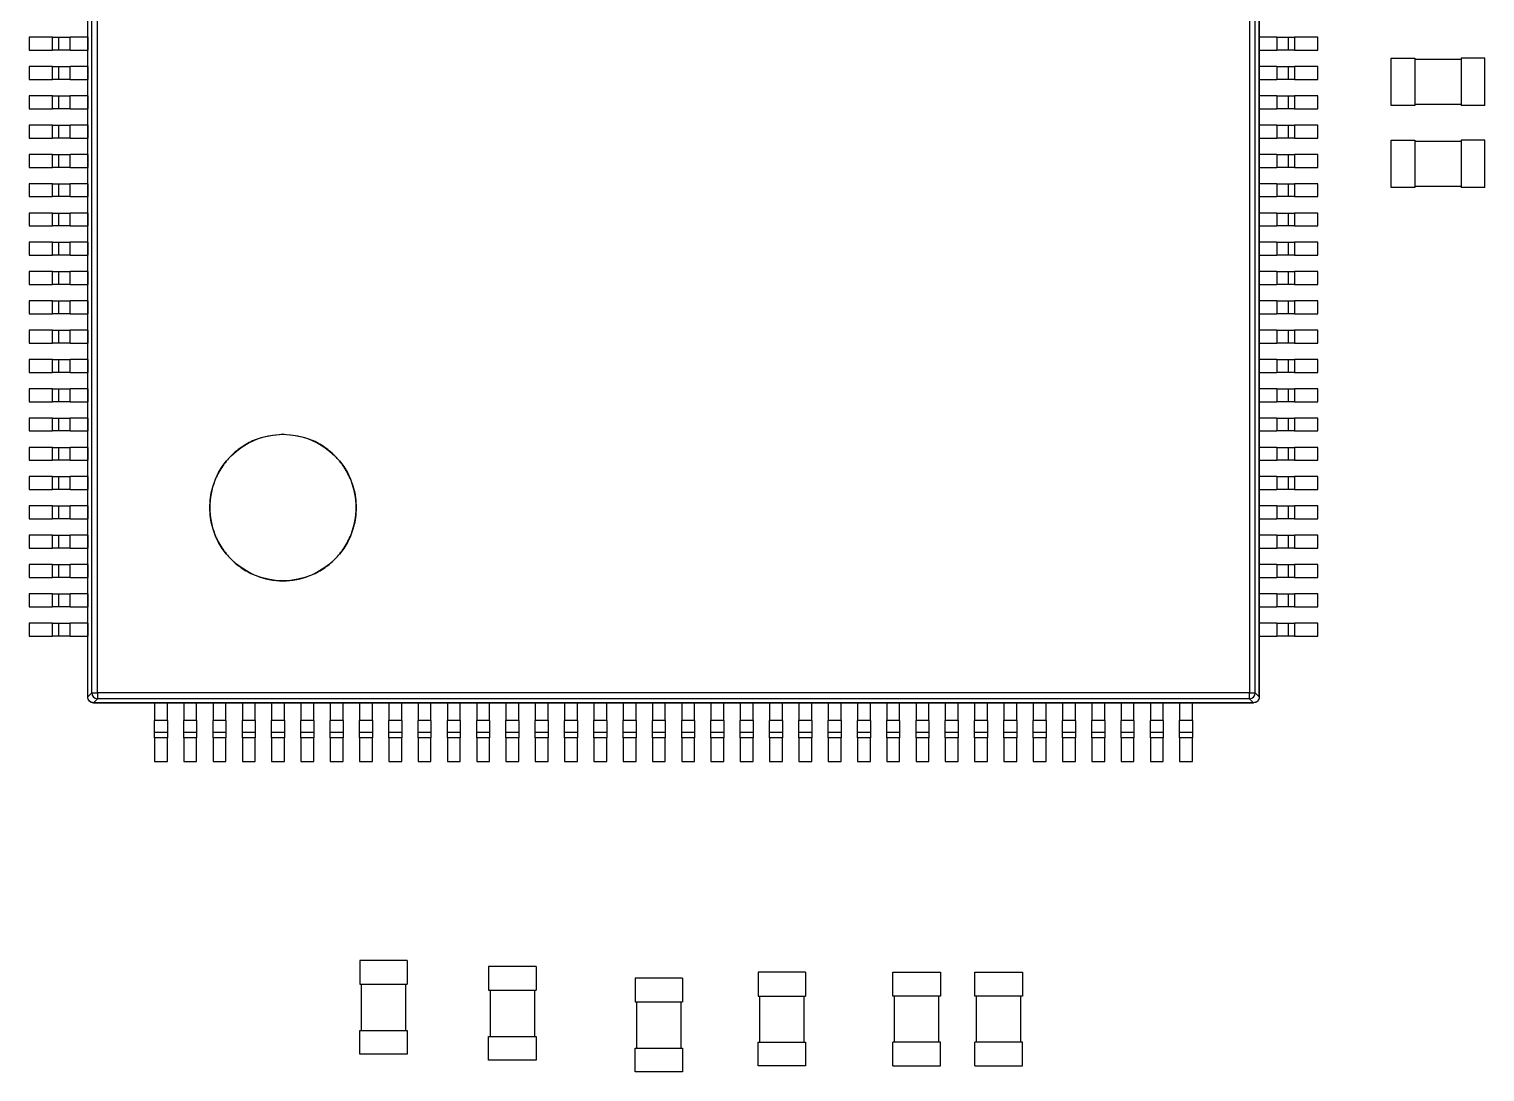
# Model space of a CAD drawing. Header units: millimetres. Extents: x -3 to 395, y 18 to 269.
# Drawn here: x 57 to 81.85, y 157.92 to 175.72 of the extents above; entities that cross this region are included whole.
import ezdxf

# ---------------------------------------------------------------- set-up
doc = ezdxf.new("R2010")
doc.units = ezdxf.units.MM

msp = doc.modelspace()

# ---------------------------------------------------------------- linework, layer by layer
at = {"color": 7, "linetype": 'Continuous', "lineweight": 25}
for p, q in [((57.996, 164.323), (57.996, 184.123)), ((58.065, 164.391), (58.065, 184.054)), ((58.164, 164.391), (58.164, 184.054)), ((77.826, 184.054), (77.826, 164.391)), ((77.926, 164.391), (77.926, 184.054)), ((77.995, 184.123), (77.995, 164.323)), ((57.995, 175.583), (57.995, 175.863)), ((77.995, 175.583), (77.995, 175.863)), ((56.995, 175.583), (56.995, 175.363)), ((57.395, 175.583), (56.995, 175.583)), ((57.395, 175.363), (57.395, 175.583)), ((57.395, 175.583), (57.495, 175.583)), ((57.495, 175.583), (57.495, 175.363)), ((57.495, 175.583), (57.695, 175.583)), ((57.695, 175.363), (57.695, 175.583)), ((57.995, 175.583), (57.695, 175.583)), ((57.995, 175.583), (57.995, 175.363)), ((77.995, 175.363), (77.995, 175.583)), ((78.295, 175.583), (77.995, 175.583)), ((78.295, 175.583), (78.295, 175.363)), ((78.295, 175.583), (78.495, 175.583)), ((78.495, 175.363), (78.495, 175.583)), ((78.495, 175.583), (78.595, 175.583)), ((78.595, 175.583), (78.595, 175.363)), ((78.995, 175.583), (78.595, 175.583)), ((78.995, 175.363), (78.995, 175.583)), ((56.995, 175.363), (57.395, 175.363)), ((57.495, 175.363), (57.395, 175.363)), ((57.695, 175.363), (57.495, 175.363)), ((57.695, 175.363), (57.995, 175.363)), ((57.995, 175.083), (57.995, 175.363)), ((77.995, 175.363), (78.295, 175.363)), ((77.995, 175.083), (77.995, 175.363)), ((78.495, 175.363), (78.295, 175.363)), ((78.595, 175.363), (78.495, 175.363)), ((78.595, 175.363), (78.995, 175.363)), ((80.245, 174.417), (80.245, 175.229)), ((80.245, 175.229), (80.651, 175.229)), ((80.651, 175.229), (80.651, 174.417)), ((81.439, 175.204), (80.651, 175.204)), ((81.439, 175.229), (81.439, 174.417)), ((81.845, 175.229), (81.439, 175.229)), ((81.845, 174.417), (81.845, 175.229)), ((56.995, 175.083), (56.995, 174.863)), ((57.395, 175.083), (56.995, 175.083)), ((57.395, 174.863), (57.395, 175.083)), ((57.395, 175.083), (57.495, 175.083)), ((57.495, 175.083), (57.495, 174.863)), ((57.495, 175.083), (57.695, 175.083)), ((57.695, 174.863), (57.695, 175.083)), ((57.995, 175.083), (57.695, 175.083)), ((57.995, 175.083), (57.995, 174.863)), ((77.995, 174.863), (77.995, 175.083)), ((78.295, 175.083), (77.995, 175.083)), ((78.295, 175.083), (78.295, 174.863)), ((78.295, 175.083), (78.495, 175.083)), ((78.495, 174.863), (78.495, 175.083)), ((78.495, 175.083), (78.595, 175.083)), ((78.595, 175.083), (78.595, 174.863)), ((78.995, 175.083), (78.595, 175.083)), ((78.995, 174.863), (78.995, 175.083)), ((56.995, 174.863), (57.395, 174.863)), ((57.495, 174.863), (57.395, 174.863)), ((57.695, 174.863), (57.495, 174.863)), ((57.695, 174.863), (57.995, 174.863)), ((57.995, 174.583), (57.995, 174.863)), ((77.995, 174.863), (78.295, 174.863)), ((77.995, 174.583), (77.995, 174.863)), ((78.495, 174.863), (78.295, 174.863)), ((78.595, 174.863), (78.495, 174.863)), ((78.595, 174.863), (78.995, 174.863)), ((56.995, 174.583), (56.995, 174.363)), ((57.395, 174.583), (56.995, 174.583)), ((57.395, 174.363), (57.395, 174.583)), ((57.395, 174.583), (57.495, 174.583)), ((57.495, 174.583), (57.495, 174.363)), ((57.495, 174.583), (57.695, 174.583)), ((57.695, 174.363), (57.695, 174.583)), ((57.995, 174.583), (57.695, 174.583)), ((57.995, 174.583), (57.995, 174.363)), ((77.995, 174.363), (77.995, 174.583)), ((78.295, 174.583), (77.995, 174.583)), ((78.295, 174.583), (78.295, 174.363)), ((78.295, 174.583), (78.495, 174.583)), ((78.495, 174.363), (78.495, 174.583)), ((78.495, 174.583), (78.595, 174.583)), ((78.595, 174.583), (78.595, 174.363)), ((78.995, 174.583), (78.595, 174.583)), ((78.995, 174.363), (78.995, 174.583)), ((56.995, 174.363), (57.395, 174.363)), ((57.495, 174.363), (57.395, 174.363)), ((57.695, 174.363), (57.495, 174.363)), ((57.695, 174.363), (57.995, 174.363)), ((57.995, 174.083), (57.995, 174.363)), ((77.995, 174.363), (78.295, 174.363)), ((77.995, 174.083), (77.995, 174.363)), ((78.495, 174.363), (78.295, 174.363)), ((78.595, 174.363), (78.495, 174.363)), ((78.595, 174.363), (78.995, 174.363)), ((80.651, 174.417), (80.245, 174.417)), ((80.651, 174.442), (81.439, 174.442)), ((81.845, 174.417), (81.439, 174.417)), ((56.995, 174.083), (56.995, 173.863)), ((57.395, 174.083), (56.995, 174.083)), ((57.395, 173.863), (57.395, 174.083)), ((57.395, 174.083), (57.495, 174.083)), ((57.495, 174.083), (57.495, 173.863)), ((57.495, 174.083), (57.695, 174.083)), ((57.695, 173.863), (57.695, 174.083)), ((57.995, 174.083), (57.695, 174.083)), ((57.995, 174.083), (57.995, 173.863)), ((78.295, 174.083), (77.995, 174.083)), ((77.995, 173.863), (77.995, 174.083)), ((78.295, 174.083), (78.295, 173.863)), ((78.295, 174.083), (78.495, 174.083)), ((78.495, 173.863), (78.495, 174.083)), ((78.495, 174.083), (78.595, 174.083)), ((78.595, 174.083), (78.595, 173.863)), ((78.995, 174.083), (78.595, 174.083)), ((78.995, 173.863), (78.995, 174.083)), ((56.995, 173.863), (57.395, 173.863)), ((57.495, 173.863), (57.395, 173.863)), ((57.695, 173.863), (57.495, 173.863)), ((57.695, 173.863), (57.995, 173.863)), ((57.995, 173.583), (57.995, 173.863)), ((77.995, 173.863), (78.295, 173.863)), ((77.995, 173.583), (77.995, 173.863)), ((78.495, 173.863), (78.295, 173.863)), ((78.595, 173.863), (78.495, 173.863)), ((78.595, 173.863), (78.995, 173.863)), ((80.245, 173.828), (80.651, 173.828)), ((80.245, 173.017), (80.245, 173.828)), ((80.651, 173.828), (80.651, 173.017)), ((81.439, 173.804), (80.651, 173.804)), ((81.439, 173.828), (81.439, 173.017)), ((81.845, 173.828), (81.439, 173.828)), ((81.845, 173.017), (81.845, 173.828)), ((56.995, 173.583), (56.995, 173.363)), ((57.395, 173.583), (56.995, 173.583)), ((57.395, 173.363), (57.395, 173.583)), ((57.395, 173.583), (57.495, 173.583)), ((57.495, 173.583), (57.495, 173.363)), ((57.495, 173.583), (57.695, 173.583)), ((57.695, 173.363), (57.695, 173.583)), ((57.995, 173.583), (57.695, 173.583)), ((57.995, 173.583), (57.995, 173.363)), ((78.295, 173.583), (77.995, 173.583)), ((77.995, 173.363), (77.995, 173.583)), ((78.295, 173.583), (78.295, 173.363)), ((78.295, 173.583), (78.495, 173.583)), ((78.495, 173.363), (78.495, 173.583)), ((78.495, 173.583), (78.595, 173.583)), ((78.595, 173.583), (78.595, 173.363)), ((78.995, 173.583), (78.595, 173.583)), ((78.995, 173.363), (78.995, 173.583)), ((56.995, 173.363), (57.395, 173.363)), ((57.495, 173.363), (57.395, 173.363)), ((57.695, 173.363), (57.495, 173.363)), ((57.695, 173.363), (57.995, 173.363)), ((57.995, 173.083), (57.995, 173.363)), ((77.995, 173.363), (78.295, 173.363)), ((77.995, 173.083), (77.995, 173.363)), ((78.495, 173.363), (78.295, 173.363)), ((78.595, 173.363), (78.495, 173.363)), ((78.595, 173.363), (78.995, 173.363)), ((56.995, 173.083), (56.995, 172.863)), ((57.395, 173.083), (56.995, 173.083)), ((57.395, 172.863), (57.395, 173.083)), ((57.395, 173.083), (57.495, 173.083)), ((57.495, 173.083), (57.495, 172.863)), ((57.495, 173.083), (57.695, 173.083)), ((57.695, 172.863), (57.695, 173.083)), ((57.995, 173.083), (57.695, 173.083)), ((57.995, 173.083), (57.995, 172.863)), ((77.995, 172.863), (77.995, 173.083)), ((78.295, 173.083), (77.995, 173.083)), ((78.295, 173.083), (78.295, 172.863)), ((78.295, 173.083), (78.495, 173.083)), ((78.495, 172.863), (78.495, 173.083)), ((78.495, 173.083), (78.595, 173.083)), ((78.595, 173.083), (78.595, 172.863)), ((78.995, 173.083), (78.595, 173.083)), ((78.995, 172.863), (78.995, 173.083)), ((80.651, 173.017), (80.245, 173.017)), ((80.651, 173.042), (81.439, 173.042)), ((81.845, 173.017), (81.439, 173.017)), ((56.995, 172.863), (57.395, 172.863)), ((57.495, 172.863), (57.395, 172.863)), ((57.695, 172.863), (57.495, 172.863)), ((57.695, 172.863), (57.995, 172.863)), ((57.995, 172.583), (57.995, 172.863)), ((77.995, 172.863), (78.295, 172.863)), ((77.995, 172.583), (77.995, 172.863)), ((78.495, 172.863), (78.295, 172.863)), ((78.595, 172.863), (78.495, 172.863)), ((78.595, 172.863), (78.995, 172.863)), ((56.995, 172.583), (56.995, 172.363)), ((57.395, 172.583), (56.995, 172.583)), ((57.395, 172.363), (57.395, 172.583)), ((57.395, 172.583), (57.495, 172.583)), ((57.495, 172.583), (57.495, 172.363)), ((57.495, 172.583), (57.695, 172.583)), ((57.695, 172.363), (57.695, 172.583)), ((57.995, 172.583), (57.695, 172.583)), ((57.995, 172.583), (57.995, 172.363)), ((77.995, 172.363), (77.995, 172.583)), ((78.295, 172.583), (77.995, 172.583)), ((78.295, 172.583), (78.295, 172.363)), ((78.295, 172.583), (78.495, 172.583)), ((78.495, 172.363), (78.495, 172.583)), ((78.595, 172.583), (78.595, 172.363)), ((78.995, 172.583), (78.595, 172.583)), ((78.995, 172.363), (78.995, 172.583)), ((56.995, 172.363), (57.395, 172.363)), ((57.495, 172.363), (57.395, 172.363)), ((57.695, 172.363), (57.495, 172.363)), ((57.695, 172.363), (57.995, 172.363)), ((57.995, 172.083), (57.995, 172.363)), ((77.995, 172.363), (78.295, 172.363)), ((77.995, 172.083), (77.995, 172.363)), ((78.495, 172.363), (78.295, 172.363)), ((78.595, 172.363), (78.495, 172.363)), ((78.595, 172.363), (78.995, 172.363)), ((56.995, 172.083), (56.995, 171.863)), ((57.395, 172.083), (56.995, 172.083)), ((57.395, 171.863), (57.395, 172.083)), ((57.395, 172.083), (57.495, 172.083)), ((57.495, 172.083), (57.495, 171.863)), ((57.495, 172.083), (57.695, 172.083)), ((57.695, 171.863), (57.695, 172.083)), ((57.995, 172.083), (57.695, 172.083)), ((57.995, 172.083), (57.995, 171.863)), ((77.995, 171.863), (77.995, 172.083)), ((78.295, 172.083), (77.995, 172.083)), ((78.295, 172.083), (78.295, 171.863)), ((78.295, 172.083), (78.495, 172.083)), ((78.495, 171.863), (78.495, 172.083)), ((78.495, 172.083), (78.595, 172.083)), ((78.595, 172.083), (78.595, 171.863)), ((78.995, 172.083), (78.595, 172.083)), ((78.995, 171.863), (78.995, 172.083)), ((56.995, 171.863), (57.395, 171.863)), ((57.495, 171.863), (57.395, 171.863)), ((57.695, 171.863), (57.495, 171.863)), ((57.695, 171.863), (57.995, 171.863)), ((57.995, 171.583), (57.995, 171.863)), ((77.995, 171.863), (78.295, 171.863)), ((77.995, 171.583), (77.995, 171.863)), ((78.495, 171.863), (78.295, 171.863)), ((78.595, 171.863), (78.495, 171.863)), ((78.595, 171.863), (78.995, 171.863)), ((56.995, 171.583), (56.995, 171.363)), ((57.395, 171.583), (56.995, 171.583)), ((57.395, 171.363), (57.395, 171.583)), ((57.395, 171.583), (57.495, 171.583)), ((57.495, 171.583), (57.495, 171.363)), ((57.495, 171.583), (57.695, 171.583)), ((57.695, 171.363), (57.695, 171.583)), ((57.995, 171.583), (57.695, 171.583)), ((57.995, 171.583), (57.995, 171.363)), ((77.995, 171.363), (77.995, 171.583)), ((78.295, 171.583), (77.995, 171.583)), ((78.295, 171.583), (78.295, 171.363)), ((78.295, 171.583), (78.495, 171.583)), ((78.495, 171.363), (78.495, 171.583)), ((78.495, 171.583), (78.595, 171.583)), ((78.595, 171.583), (78.595, 171.363)), ((78.995, 171.583), (78.595, 171.583)), ((78.995, 171.363), (78.995, 171.583)), ((56.995, 171.363), (57.395, 171.363)), ((57.495, 171.363), (57.395, 171.363)), ((57.695, 171.363), (57.495, 171.363)), ((57.695, 171.363), (57.995, 171.363)), ((57.995, 171.083), (57.995, 171.363)), ((77.995, 171.363), (78.295, 171.363)), ((77.995, 171.083), (77.995, 171.363)), ((78.495, 171.363), (78.295, 171.363)), ((78.595, 171.363), (78.495, 171.363)), ((78.595, 171.363), (78.995, 171.363)), ((56.995, 171.083), (56.995, 170.863)), ((57.395, 171.083), (56.995, 171.083)), ((57.395, 170.863), (57.395, 171.083)), ((57.395, 171.083), (57.495, 171.083)), ((57.495, 171.083), (57.495, 170.863)), ((57.495, 171.083), (57.695, 171.083)), ((57.695, 170.863), (57.695, 171.083)), ((57.995, 171.083), (57.695, 171.083)), ((57.995, 171.083), (57.995, 170.863)), ((77.995, 170.863), (77.995, 171.083)), ((78.295, 171.083), (77.995, 171.083)), ((78.295, 171.083), (78.295, 170.863)), ((78.295, 171.083), (78.495, 171.083)), ((78.495, 170.863), (78.495, 171.083)), ((78.495, 171.083), (78.595, 171.083)), ((78.595, 171.083), (78.595, 170.863)), ((78.995, 171.083), (78.595, 171.083)), ((78.995, 170.863), (78.995, 171.083)), ((56.995, 170.863), (57.395, 170.863)), ((57.495, 170.863), (57.395, 170.863)), ((57.695, 170.863), (57.495, 170.863)), ((57.695, 170.863), (57.995, 170.863)), ((57.995, 170.583), (57.995, 170.863)), ((77.995, 170.863), (78.295, 170.863)), ((77.995, 170.583), (77.995, 170.863)), ((78.495, 170.863), (78.295, 170.863)), ((78.595, 170.863), (78.495, 170.863)), ((78.595, 170.863), (78.995, 170.863)), ((56.995, 170.583), (56.995, 170.363)), ((57.395, 170.583), (56.995, 170.583)), ((57.395, 170.363), (57.395, 170.583)), ((57.395, 170.583), (57.495, 170.583)), ((57.495, 170.583), (57.495, 170.363)), ((57.495, 170.583), (57.695, 170.583)), ((57.695, 170.363), (57.695, 170.583)), ((57.995, 170.583), (57.695, 170.583)), ((57.995, 170.583), (57.995, 170.363)), ((77.995, 170.363), (77.995, 170.583)), ((78.295, 170.583), (77.995, 170.583)), ((78.295, 170.583), (78.295, 170.363)), ((78.295, 170.583), (78.495, 170.583)), ((78.495, 170.363), (78.495, 170.583)), ((78.495, 170.583), (78.595, 170.583)), ((78.595, 170.583), (78.595, 170.363)), ((78.995, 170.583), (78.595, 170.583)), ((78.995, 170.363), (78.995, 170.583)), ((56.995, 170.363), (57.395, 170.363)), ((57.495, 170.363), (57.395, 170.363)), ((57.695, 170.363), (57.495, 170.363)), ((57.695, 170.363), (57.995, 170.363)), ((57.995, 170.083), (57.995, 170.363)), ((77.995, 170.363), (78.295, 170.363)), ((77.995, 170.083), (77.995, 170.363)), ((78.495, 170.363), (78.295, 170.363)), ((78.595, 170.363), (78.495, 170.363)), ((78.595, 170.363), (78.995, 170.363)), ((56.995, 170.083), (56.995, 169.863)), ((57.395, 170.083), (56.995, 170.083)), ((57.395, 169.863), (57.395, 170.083)), ((57.395, 170.083), (57.495, 170.083)), ((57.495, 170.083), (57.495, 169.863)), ((57.495, 170.083), (57.695, 170.083)), ((57.695, 169.863), (57.695, 170.083)), ((57.995, 170.083), (57.695, 170.083)), ((57.995, 170.083), (57.995, 169.863)), ((78.295, 170.083), (77.995, 170.083)), ((77.995, 169.863), (77.995, 170.083)), ((78.295, 170.083), (78.295, 169.863)), ((78.295, 170.083), (78.495, 170.083)), ((78.495, 169.863), (78.495, 170.083)), ((78.495, 170.083), (78.595, 170.083)), ((78.595, 170.083), (78.595, 169.863)), ((78.995, 170.083), (78.595, 170.083)), ((78.995, 169.863), (78.995, 170.083)), ((56.995, 169.863), (57.395, 169.863)), ((57.495, 169.863), (57.395, 169.863)), ((57.695, 169.863), (57.495, 169.863)), ((57.695, 169.863), (57.995, 169.863)), ((57.995, 169.583), (57.995, 169.863)), ((77.995, 169.863), (78.295, 169.863)), ((77.995, 169.583), (77.995, 169.863)), ((78.495, 169.863), (78.295, 169.863)), ((78.595, 169.863), (78.495, 169.863)), ((78.595, 169.863), (78.995, 169.863)), ((56.995, 169.583), (56.995, 169.363)), ((57.395, 169.583), (56.995, 169.583)), ((57.395, 169.363), (57.395, 169.583)), ((57.395, 169.583), (57.495, 169.583)), ((57.495, 169.583), (57.495, 169.363)), ((57.495, 169.583), (57.695, 169.583)), ((57.695, 169.363), (57.695, 169.583)), ((57.995, 169.583), (57.695, 169.583)), ((57.995, 169.583), (57.995, 169.363)), ((77.995, 169.363), (77.995, 169.583)), ((78.295, 169.583), (77.995, 169.583)), ((78.295, 169.583), (78.295, 169.363)), ((78.295, 169.583), (78.495, 169.583)), ((78.495, 169.363), (78.495, 169.583)), ((78.495, 169.583), (78.595, 169.583)), ((78.595, 169.583), (78.595, 169.363)), ((78.995, 169.583), (78.595, 169.583)), ((78.995, 169.363), (78.995, 169.583)), ((56.995, 169.363), (57.395, 169.363)), ((57.495, 169.363), (57.395, 169.363)), ((57.695, 169.363), (57.495, 169.363)), ((57.695, 169.363), (57.995, 169.363)), ((57.995, 169.083), (57.995, 169.363)), ((77.995, 169.363), (78.295, 169.363)), ((77.995, 169.083), (77.995, 169.363)), ((78.495, 169.363), (78.295, 169.363)), ((78.595, 169.363), (78.495, 169.363)), ((78.595, 169.363), (78.995, 169.363)), ((56.995, 169.083), (56.995, 168.863)), ((57.395, 169.083), (56.995, 169.083)), ((57.395, 168.863), (57.395, 169.083)), ((57.395, 169.083), (57.495, 169.083)), ((57.495, 169.083), (57.495, 168.863)), ((57.495, 169.083), (57.695, 169.083)), ((57.695, 168.863), (57.695, 169.083)), ((57.995, 169.083), (57.695, 169.083)), ((57.995, 169.083), (57.995, 168.863)), ((77.995, 168.863), (77.995, 169.083)), ((78.295, 169.083), (77.995, 169.083)), ((78.295, 169.083), (78.295, 168.863)), ((78.295, 169.083), (78.495, 169.083)), ((78.495, 168.863), (78.495, 169.083)), ((78.495, 169.083), (78.595, 169.083)), ((78.595, 169.083), (78.595, 168.863)), ((78.995, 169.083), (78.595, 169.083)), ((78.995, 168.863), (78.995, 169.083)), ((56.995, 168.863), (57.395, 168.863)), ((57.495, 168.863), (57.395, 168.863)), ((57.695, 168.863), (57.495, 168.863)), ((57.695, 168.863), (57.995, 168.863)), ((57.995, 168.583), (57.995, 168.863)), ((77.995, 168.863), (78.295, 168.863)), ((77.995, 168.583), (77.995, 168.863)), ((78.495, 168.863), (78.295, 168.863)), ((78.595, 168.863), (78.495, 168.863)), ((78.595, 168.863), (78.995, 168.863)), ((56.995, 168.583), (56.995, 168.363)), ((57.395, 168.583), (56.995, 168.583)), ((57.395, 168.363), (57.395, 168.583)), ((57.395, 168.583), (57.495, 168.583)), ((57.495, 168.583), (57.495, 168.363)), ((57.495, 168.583), (57.695, 168.583)), ((57.695, 168.363), (57.695, 168.583)), ((57.995, 168.583), (57.695, 168.583)), ((57.995, 168.583), (57.995, 168.363)), ((78.295, 168.583), (77.995, 168.583)), ((77.995, 168.363), (77.995, 168.583)), ((78.295, 168.583), (78.295, 168.363)), ((78.295, 168.583), (78.495, 168.583)), ((78.495, 168.363), (78.495, 168.583)), ((78.495, 168.583), (78.595, 168.583)), ((78.595, 168.583), (78.595, 168.363)), ((78.995, 168.583), (78.595, 168.583)), ((78.995, 168.363), (78.995, 168.583)), ((56.995, 168.363), (57.395, 168.363)), ((57.495, 168.363), (57.395, 168.363)), ((57.695, 168.363), (57.495, 168.363)), ((57.695, 168.363), (57.995, 168.363)), ((57.995, 168.083), (57.995, 168.363)), ((77.995, 168.363), (78.295, 168.363)), ((77.995, 168.083), (77.995, 168.363)), ((78.495, 168.363), (78.295, 168.363)), ((78.595, 168.363), (78.495, 168.363)), ((78.595, 168.363), (78.995, 168.363)), ((56.995, 168.083), (56.995, 167.863)), ((57.395, 168.083), (56.995, 168.083)), ((57.395, 167.863), (57.395, 168.083)), ((57.395, 168.083), (57.495, 168.083)), ((57.495, 168.083), (57.495, 167.863)), ((57.495, 168.083), (57.695, 168.083)), ((57.695, 167.863), (57.695, 168.083)), ((57.995, 168.083), (57.695, 168.083)), ((57.995, 168.083), (57.995, 167.863)), ((77.995, 167.863), (77.995, 168.083)), ((78.295, 168.083), (77.995, 168.083)), ((78.295, 168.083), (78.295, 167.863)), ((78.295, 168.083), (78.495, 168.083)), ((78.495, 167.863), (78.495, 168.083)), ((78.495, 168.083), (78.595, 168.083)), ((78.595, 168.083), (78.595, 167.863)), ((78.995, 168.083), (78.595, 168.083)), ((78.995, 167.863), (78.995, 168.083)), ((56.995, 167.863), (57.395, 167.863)), ((57.495, 167.863), (57.395, 167.863)), ((57.695, 167.863), (57.495, 167.863)), ((57.695, 167.863), (57.995, 167.863)), ((57.995, 167.583), (57.995, 167.863)), ((77.995, 167.863), (78.295, 167.863)), ((77.995, 167.583), (77.995, 167.863)), ((78.495, 167.863), (78.295, 167.863)), ((78.595, 167.863), (78.495, 167.863)), ((78.595, 167.863), (78.995, 167.863)), ((56.995, 167.583), (56.995, 167.363)), ((57.395, 167.583), (56.995, 167.583)), ((57.395, 167.363), (57.395, 167.583)), ((57.395, 167.583), (57.495, 167.583)), ((57.495, 167.583), (57.495, 167.363)), ((57.495, 167.583), (57.695, 167.583)), ((57.695, 167.363), (57.695, 167.583)), ((57.995, 167.583), (57.695, 167.583)), ((57.995, 167.583), (57.995, 167.363)), ((77.995, 167.363), (77.995, 167.583)), ((78.295, 167.583), (77.995, 167.583)), ((78.295, 167.583), (78.295, 167.363)), ((78.295, 167.583), (78.495, 167.583)), ((78.495, 167.363), (78.495, 167.583)), ((78.495, 167.583), (78.595, 167.583)), ((78.595, 167.583), (78.595, 167.363)), ((78.995, 167.583), (78.595, 167.583)), ((78.995, 167.363), (78.995, 167.583)), ((56.995, 167.363), (57.395, 167.363)), ((57.495, 167.363), (57.395, 167.363)), ((57.695, 167.363), (57.495, 167.363)), ((57.695, 167.363), (57.995, 167.363)), ((57.995, 167.083), (57.995, 167.363)), ((77.995, 167.363), (78.295, 167.363)), ((77.995, 167.083), (77.995, 167.363)), ((78.495, 167.363), (78.295, 167.363)), ((78.595, 167.363), (78.495, 167.363)), ((78.595, 167.363), (78.995, 167.363)), ((56.995, 167.083), (56.995, 166.863)), ((57.395, 167.083), (56.995, 167.083)), ((57.395, 166.863), (57.395, 167.083)), ((57.395, 167.083), (57.495, 167.083)), ((57.495, 167.083), (57.495, 166.863)), ((57.495, 167.083), (57.695, 167.083)), ((57.695, 166.863), (57.695, 167.083)), ((57.995, 167.083), (57.695, 167.083)), ((57.995, 167.083), (57.995, 166.863)), ((77.995, 166.863), (77.995, 167.083)), ((78.295, 167.083), (77.995, 167.083)), ((78.295, 167.083), (78.295, 166.863)), ((78.295, 167.083), (78.495, 167.083)), ((78.495, 166.863), (78.495, 167.083)), ((78.495, 167.083), (78.595, 167.083)), ((78.595, 167.083), (78.595, 166.863)), ((78.995, 167.083), (78.595, 167.083)), ((78.995, 166.863), (78.995, 167.083)), ((56.995, 166.863), (57.395, 166.863)), ((57.495, 166.863), (57.395, 166.863)), ((57.695, 166.863), (57.495, 166.863)), ((57.695, 166.863), (57.995, 166.863)), ((57.995, 166.583), (57.995, 166.863)), ((77.995, 166.863), (78.295, 166.863)), ((77.995, 166.583), (77.995, 166.863)), ((78.495, 166.863), (78.295, 166.863)), ((78.595, 166.863), (78.495, 166.863)), ((78.595, 166.863), (78.995, 166.863)), ((56.995, 166.583), (56.995, 166.363)), ((57.395, 166.583), (56.995, 166.583)), ((57.395, 166.363), (57.395, 166.583)), ((57.395, 166.583), (57.495, 166.583)), ((57.495, 166.583), (57.495, 166.363)), ((57.495, 166.583), (57.695, 166.583)), ((57.695, 166.363), (57.695, 166.583)), ((57.995, 166.583), (57.695, 166.583)), ((57.995, 166.583), (57.995, 166.363)), ((78.295, 166.583), (77.995, 166.583)), ((77.995, 166.363), (77.995, 166.583)), ((78.295, 166.583), (78.295, 166.363)), ((78.295, 166.583), (78.495, 166.583)), ((78.495, 166.363), (78.495, 166.583)), ((78.495, 166.583), (78.595, 166.583)), ((78.595, 166.583), (78.595, 166.363)), ((78.995, 166.583), (78.595, 166.583)), ((78.995, 166.363), (78.995, 166.583)), ((56.995, 166.363), (57.395, 166.363)), ((57.495, 166.363), (57.395, 166.363)), ((57.695, 166.363), (57.495, 166.363)), ((57.695, 166.363), (57.995, 166.363)), ((57.995, 166.083), (57.995, 166.363)), ((77.995, 166.363), (78.295, 166.363)), ((77.995, 166.083), (77.995, 166.363)), ((78.495, 166.363), (78.295, 166.363)), ((78.595, 166.363), (78.495, 166.363)), ((78.595, 166.363), (78.995, 166.363)), ((56.995, 166.083), (56.995, 165.863)), ((57.395, 166.083), (56.995, 166.083)), ((57.395, 165.863), (57.395, 166.083)), ((57.395, 166.083), (57.495, 166.083)), ((57.495, 166.083), (57.495, 165.863)), ((57.495, 166.083), (57.695, 166.083)), ((57.695, 165.863), (57.695, 166.083)), ((57.995, 166.083), (57.695, 166.083)), ((57.995, 166.083), (57.995, 165.863)), ((78.295, 166.083), (77.995, 166.083)), ((77.995, 165.863), (77.995, 166.083)), ((78.295, 166.083), (78.295, 165.863)), ((78.295, 166.083), (78.495, 166.083)), ((78.495, 165.863), (78.495, 166.083)), ((78.495, 166.083), (78.595, 166.083)), ((78.595, 166.083), (78.595, 165.863)), ((78.995, 166.083), (78.595, 166.083)), ((78.995, 165.863), (78.995, 166.083)), ((56.995, 165.863), (57.395, 165.863)), ((57.495, 165.863), (57.395, 165.863)), ((57.695, 165.863), (57.495, 165.863)), ((57.695, 165.863), (57.995, 165.863)), ((57.995, 165.583), (57.995, 165.863)), ((77.995, 165.863), (78.295, 165.863)), ((77.995, 165.583), (77.995, 165.863)), ((78.495, 165.863), (78.295, 165.863)), ((78.595, 165.863), (78.495, 165.863)), ((78.595, 165.863), (78.995, 165.863)), ((56.995, 165.583), (56.995, 165.363)), ((57.395, 165.583), (56.995, 165.583)), ((57.395, 165.363), (57.395, 165.583)), ((57.395, 165.583), (57.495, 165.583)), ((57.495, 165.583), (57.495, 165.363)), ((57.495, 165.583), (57.695, 165.583)), ((57.695, 165.363), (57.695, 165.583)), ((57.995, 165.583), (57.695, 165.583)), ((57.995, 165.583), (57.995, 165.363)), ((78.295, 165.583), (77.995, 165.583)), ((77.995, 165.363), (77.995, 165.583)), ((78.295, 165.583), (78.295, 165.363)), ((78.295, 165.583), (78.495, 165.583)), ((78.495, 165.363), (78.495, 165.583)), ((78.495, 165.583), (78.595, 165.583)), ((78.595, 165.583), (78.595, 165.363)), ((78.995, 165.583), (78.595, 165.583)), ((78.995, 165.363), (78.995, 165.583)), ((56.995, 165.363), (57.395, 165.363)), ((57.495, 165.363), (57.395, 165.363)), ((57.695, 165.363), (57.495, 165.363)), ((57.695, 165.363), (57.995, 165.363)), ((57.995, 164.323), (57.995, 165.363)), ((77.995, 165.363), (78.295, 165.363)), ((77.995, 164.323), (77.995, 165.363)), ((78.495, 165.363), (78.295, 165.363)), ((78.595, 165.363), (78.495, 165.363)), ((78.595, 165.363), (78.995, 165.363)), ((57.995, 164.323), (57.996, 164.323)), ((57.996, 164.323), (58.065, 164.391)), ((58.065, 164.391), (58.164, 164.391)), ((58.164, 164.292), (58.095, 164.223)), ((77.826, 164.391), (58.164, 164.391)), ((58.164, 164.391), (58.164, 164.292)), ((77.826, 164.292), (58.164, 164.292)), ((77.826, 164.292), (77.826, 164.391)), ((77.826, 164.391), (77.926, 164.391)), ((77.895, 164.223), (77.826, 164.292)), ((77.995, 164.323), (77.926, 164.391)), ((77.995, 164.323), (77.995, 164.323)), ((58.069, 164.226), (58.097, 164.223)), ((77.895, 164.223), (58.095, 164.223)), ((58.095, 164.223), (58.095, 164.223)), ((58.095, 164.223), (59.135, 164.223)), ((59.135, 164.223), (59.355, 164.223)), ((59.135, 164.223), (59.135, 163.923)), ((59.355, 163.923), (59.355, 164.223)), ((59.355, 164.223), (59.635, 164.223)), ((59.635, 164.223), (59.635, 163.923)), ((59.635, 164.223), (59.855, 164.223)), ((59.855, 163.923), (59.855, 164.223)), ((59.855, 164.223), (60.135, 164.223)), ((60.135, 164.223), (60.135, 163.923)), ((60.135, 164.223), (60.355, 164.223)), ((60.355, 163.923), (60.355, 164.223)), ((60.355, 164.223), (60.635, 164.223)), ((60.635, 164.223), (60.855, 164.223)), ((60.635, 164.223), (60.635, 163.923)), ((60.855, 163.923), (60.855, 164.223)), ((60.855, 164.223), (61.135, 164.223)), ((61.135, 164.223), (61.355, 164.223)), ((61.135, 164.223), (61.135, 163.923)), ((61.355, 163.923), (61.355, 164.223)), ((61.355, 164.223), (61.635, 164.223)), ((61.635, 164.223), (61.635, 163.923)), ((61.635, 164.223), (61.855, 164.223)), ((61.855, 163.923), (61.855, 164.223)), ((61.855, 164.223), (62.135, 164.223)), ((62.135, 164.223), (62.135, 163.923)), ((62.135, 164.223), (62.355, 164.223)), ((62.355, 163.923), (62.355, 164.223)), ((62.355, 164.223), (62.635, 164.223)), ((62.635, 164.223), (62.855, 164.223)), ((62.635, 164.223), (62.635, 163.923)), ((62.855, 163.923), (62.855, 164.223)), ((62.855, 164.223), (63.135, 164.223)), ((63.135, 164.223), (63.355, 164.223)), ((63.135, 164.223), (63.135, 163.923)), ((63.355, 163.923), (63.355, 164.223)), ((63.355, 164.223), (63.635, 164.223)), ((63.635, 164.223), (63.635, 163.923)), ((63.635, 164.223), (63.855, 164.223)), ((63.855, 163.923), (63.855, 164.223)), ((63.855, 164.223), (64.135, 164.223)), ((64.135, 164.223), (64.135, 163.923)), ((64.135, 164.223), (64.355, 164.223)), ((64.355, 163.923), (64.355, 164.223)), ((64.355, 164.223), (64.635, 164.223)), ((64.635, 164.223), (64.635, 163.923)), ((64.635, 164.223), (64.855, 164.223)), ((64.855, 163.923), (64.855, 164.223)), ((64.855, 164.223), (65.135, 164.223)), ((65.135, 164.223), (65.135, 163.923)), ((65.135, 164.223), (65.355, 164.223)), ((65.355, 163.923), (65.355, 164.223)), ((65.355, 164.223), (65.635, 164.223)), ((65.635, 164.223), (65.635, 163.923)), ((65.635, 164.223), (65.855, 164.223)), ((65.855, 163.923), (65.855, 164.223)), ((65.855, 164.223), (66.135, 164.223)), ((66.135, 164.223), (66.135, 163.923)), ((66.135, 164.223), (66.355, 164.223)), ((66.355, 163.923), (66.355, 164.223)), ((66.355, 164.223), (66.635, 164.223)), ((66.635, 164.223), (66.635, 163.923)), ((66.635, 164.223), (66.855, 164.223)), ((66.855, 163.923), (66.855, 164.223)), ((66.855, 164.223), (67.135, 164.223)), ((67.135, 164.223), (67.355, 164.223)), ((67.135, 164.223), (67.135, 163.923)), ((67.355, 163.923), (67.355, 164.223)), ((67.355, 164.223), (67.635, 164.223)), ((67.635, 164.223), (67.855, 164.223)), ((67.635, 164.223), (67.635, 163.923)), ((67.855, 163.923), (67.855, 164.223)), ((67.855, 164.223), (68.135, 164.223)), ((68.135, 164.223), (68.135, 163.923)), ((68.135, 164.223), (68.355, 164.223)), ((68.355, 163.923), (68.355, 164.223)), ((68.355, 164.223), (68.635, 164.223)), ((68.635, 164.223), (68.855, 164.223)), ((68.635, 164.223), (68.635, 163.923)), ((68.855, 163.923), (68.855, 164.223)), ((68.855, 164.223), (69.135, 164.223)), ((69.135, 164.223), (69.135, 163.923)), ((69.135, 164.223), (69.355, 164.223)), ((69.355, 163.923), (69.355, 164.223)), ((69.355, 164.223), (69.635, 164.223)), ((69.635, 164.223), (69.855, 164.223)), ((69.635, 164.223), (69.635, 163.923)), ((69.855, 163.923), (69.855, 164.223)), ((69.855, 164.223), (70.135, 164.223)), ((70.135, 164.223), (70.135, 163.923)), ((70.135, 164.223), (70.355, 164.223)), ((70.355, 163.923), (70.355, 164.223)), ((70.355, 164.223), (70.635, 164.223)), ((70.635, 164.223), (70.855, 164.223)), ((70.635, 164.223), (70.635, 163.923)), ((70.855, 163.923), (70.855, 164.223)), ((70.855, 164.223), (71.135, 164.223)), ((71.135, 164.223), (71.355, 164.223)), ((71.135, 164.223), (71.135, 163.923)), ((71.355, 163.923), (71.355, 164.223)), ((71.355, 164.223), (71.635, 164.223)), ((71.635, 164.223), (71.635, 163.923)), ((71.635, 164.223), (71.855, 164.223)), ((71.855, 163.923), (71.855, 164.223)), ((71.855, 164.223), (72.135, 164.223)), ((72.135, 164.223), (72.135, 163.923)), ((72.135, 164.223), (72.355, 164.223)), ((72.355, 163.923), (72.355, 164.223)), ((72.355, 164.223), (72.635, 164.223)), ((72.635, 164.223), (72.855, 164.223)), ((72.635, 164.223), (72.635, 163.923)), ((72.855, 163.923), (72.855, 164.223)), ((72.855, 164.223), (73.135, 164.223)), ((73.135, 164.223), (73.135, 163.923)), ((73.135, 164.223), (73.355, 164.223)), ((73.355, 163.923), (73.355, 164.223)), ((73.355, 164.223), (73.635, 164.223)), ((73.635, 164.223), (73.635, 163.923)), ((73.635, 164.223), (73.855, 164.223)), ((73.855, 163.923), (73.855, 164.223)), ((73.855, 164.223), (74.135, 164.223)), ((74.135, 164.223), (74.135, 163.923)), ((74.135, 164.223), (74.355, 164.223)), ((74.355, 163.923), (74.355, 164.223)), ((74.355, 164.223), (74.635, 164.223)), ((74.635, 164.223), (74.635, 163.923)), ((74.635, 164.223), (74.855, 164.223)), ((74.855, 163.923), (74.855, 164.223)), ((74.855, 164.223), (75.135, 164.223)), ((75.135, 164.223), (75.355, 164.223)), ((75.135, 164.223), (75.135, 163.923)), ((75.355, 163.923), (75.355, 164.223)), ((75.355, 164.223), (75.635, 164.223)), ((75.635, 164.223), (75.635, 163.923)), ((75.635, 164.223), (75.855, 164.223)), ((75.855, 163.923), (75.855, 164.223)), ((75.855, 164.223), (76.135, 164.223)), ((76.135, 164.223), (76.355, 164.223)), ((76.135, 164.223), (76.135, 163.923)), ((76.355, 163.923), (76.355, 164.223)), ((76.355, 164.223), (76.635, 164.223)), ((76.635, 164.223), (76.635, 163.923)), ((76.635, 164.223), (76.855, 164.223)), ((76.855, 163.923), (76.855, 164.223)), ((76.855, 164.223), (77.895, 164.223)), ((77.895, 164.223), (77.895, 164.223)), ((59.355, 163.923), (59.135, 163.923)), ((59.135, 163.723), (59.135, 163.923)), ((59.355, 163.923), (59.355, 163.723)), ((59.855, 163.923), (59.635, 163.923)), ((59.635, 163.723), (59.635, 163.923)), ((59.855, 163.923), (59.855, 163.723)), ((60.355, 163.923), (60.135, 163.923)), ((60.135, 163.723), (60.135, 163.923)), ((60.355, 163.923), (60.355, 163.723)), ((60.855, 163.923), (60.635, 163.923)), ((60.635, 163.723), (60.635, 163.923)), ((60.855, 163.923), (60.855, 163.723)), ((61.355, 163.923), (61.135, 163.923)), ((61.135, 163.723), (61.135, 163.923)), ((61.355, 163.923), (61.355, 163.723)), ((61.855, 163.923), (61.635, 163.923)), ((61.635, 163.723), (61.635, 163.923)), ((61.855, 163.923), (61.855, 163.723)), ((62.355, 163.923), (62.135, 163.923)), ((62.135, 163.723), (62.135, 163.923)), ((62.355, 163.923), (62.355, 163.723)), ((62.855, 163.923), (62.635, 163.923)), ((62.635, 163.723), (62.635, 163.923)), ((62.855, 163.923), (62.855, 163.723)), ((63.355, 163.923), (63.135, 163.923)), ((63.135, 163.723), (63.135, 163.923)), ((63.355, 163.923), (63.355, 163.723)), ((63.855, 163.923), (63.635, 163.923)), ((63.635, 163.723), (63.635, 163.923)), ((63.855, 163.923), (63.855, 163.723)), ((64.355, 163.923), (64.135, 163.923)), ((64.135, 163.723), (64.135, 163.923)), ((64.355, 163.923), (64.355, 163.723)), ((64.855, 163.923), (64.635, 163.923)), ((64.635, 163.723), (64.635, 163.923)), ((64.855, 163.923), (64.855, 163.723)), ((65.355, 163.923), (65.135, 163.923)), ((65.135, 163.723), (65.135, 163.923)), ((65.355, 163.923), (65.355, 163.723)), ((65.855, 163.923), (65.635, 163.923)), ((65.635, 163.723), (65.635, 163.923)), ((65.855, 163.923), (65.855, 163.723)), ((66.355, 163.923), (66.135, 163.923)), ((66.135, 163.723), (66.135, 163.923)), ((66.355, 163.923), (66.355, 163.723)), ((66.855, 163.923), (66.635, 163.923)), ((66.635, 163.723), (66.635, 163.923)), ((66.855, 163.923), (66.855, 163.723)), ((67.355, 163.923), (67.135, 163.923)), ((67.135, 163.723), (67.135, 163.923)), ((67.355, 163.923), (67.355, 163.723)), ((67.855, 163.923), (67.635, 163.923)), ((67.635, 163.723), (67.635, 163.923)), ((67.855, 163.923), (67.855, 163.723)), ((68.355, 163.923), (68.135, 163.923)), ((68.135, 163.723), (68.135, 163.923)), ((68.355, 163.923), (68.355, 163.723)), ((68.855, 163.923), (68.635, 163.923)), ((68.635, 163.723), (68.635, 163.923)), ((68.855, 163.923), (68.855, 163.723)), ((69.355, 163.923), (69.135, 163.923)), ((69.135, 163.723), (69.135, 163.923)), ((69.355, 163.923), (69.355, 163.723)), ((69.855, 163.923), (69.635, 163.923)), ((69.635, 163.723), (69.635, 163.923)), ((69.855, 163.923), (69.855, 163.723)), ((70.355, 163.923), (70.135, 163.923)), ((70.135, 163.723), (70.135, 163.923)), ((70.355, 163.923), (70.355, 163.723)), ((70.855, 163.923), (70.635, 163.923)), ((70.635, 163.723), (70.635, 163.923)), ((70.855, 163.923), (70.855, 163.723)), ((71.355, 163.923), (71.135, 163.923)), ((71.135, 163.723), (71.135, 163.923)), ((71.355, 163.923), (71.355, 163.723)), ((71.855, 163.923), (71.635, 163.923)), ((71.635, 163.723), (71.635, 163.923)), ((71.855, 163.923), (71.855, 163.723)), ((72.355, 163.923), (72.135, 163.923)), ((72.135, 163.723), (72.135, 163.923)), ((72.355, 163.923), (72.355, 163.723)), ((72.855, 163.923), (72.635, 163.923)), ((72.635, 163.723), (72.635, 163.923)), ((72.855, 163.923), (72.855, 163.723)), ((73.355, 163.923), (73.135, 163.923)), ((73.135, 163.723), (73.135, 163.923)), ((73.355, 163.923), (73.355, 163.723)), ((73.855, 163.923), (73.635, 163.923)), ((73.635, 163.723), (73.635, 163.923)), ((73.855, 163.923), (73.855, 163.723)), ((74.355, 163.923), (74.135, 163.923)), ((74.135, 163.723), (74.135, 163.923)), ((74.355, 163.923), (74.355, 163.723)), ((74.855, 163.923), (74.635, 163.923)), ((74.635, 163.723), (74.635, 163.923)), ((74.855, 163.923), (74.855, 163.723)), ((75.355, 163.923), (75.135, 163.923)), ((75.135, 163.723), (75.135, 163.923)), ((75.355, 163.923), (75.355, 163.723)), ((75.855, 163.923), (75.635, 163.923)), ((75.635, 163.723), (75.635, 163.923)), ((75.855, 163.923), (75.855, 163.723)), ((76.355, 163.923), (76.135, 163.923)), ((76.135, 163.723), (76.135, 163.923)), ((76.355, 163.923), (76.355, 163.723)), ((76.855, 163.923), (76.635, 163.923)), ((76.635, 163.723), (76.635, 163.923)), ((76.855, 163.923), (76.855, 163.723)), ((59.135, 163.723), (59.355, 163.723)), ((59.135, 163.623), (59.135, 163.723)), ((59.355, 163.623), (59.135, 163.623)), ((59.135, 163.623), (59.135, 163.223)), ((59.355, 163.723), (59.355, 163.623)), ((59.355, 163.223), (59.355, 163.623)), ((59.635, 163.723), (59.855, 163.723)), ((59.635, 163.623), (59.635, 163.723)), ((59.855, 163.623), (59.635, 163.623)), ((59.635, 163.623), (59.635, 163.223)), ((59.855, 163.723), (59.855, 163.623)), ((59.855, 163.223), (59.855, 163.623)), ((60.135, 163.723), (60.355, 163.723)), ((60.135, 163.623), (60.135, 163.723)), ((60.355, 163.623), (60.135, 163.623)), ((60.135, 163.623), (60.135, 163.223)), ((60.355, 163.723), (60.355, 163.623)), ((60.355, 163.223), (60.355, 163.623)), ((60.635, 163.723), (60.855, 163.723)), ((60.635, 163.623), (60.635, 163.723)), ((60.855, 163.623), (60.635, 163.623)), ((60.635, 163.623), (60.635, 163.223)), ((60.855, 163.723), (60.855, 163.623)), ((60.855, 163.223), (60.855, 163.623)), ((61.135, 163.723), (61.355, 163.723)), ((61.135, 163.623), (61.135, 163.723)), ((61.355, 163.623), (61.135, 163.623)), ((61.135, 163.623), (61.135, 163.223)), ((61.355, 163.723), (61.355, 163.623)), ((61.355, 163.223), (61.355, 163.623)), ((61.635, 163.723), (61.855, 163.723)), ((61.635, 163.623), (61.635, 163.723)), ((61.855, 163.623), (61.635, 163.623)), ((61.635, 163.623), (61.635, 163.223)), ((61.855, 163.723), (61.855, 163.623)), ((61.855, 163.223), (61.855, 163.623)), ((62.135, 163.723), (62.355, 163.723)), ((62.135, 163.623), (62.135, 163.723)), ((62.355, 163.623), (62.135, 163.623)), ((62.135, 163.623), (62.135, 163.223)), ((62.355, 163.723), (62.355, 163.623)), ((62.355, 163.223), (62.355, 163.623)), ((62.635, 163.723), (62.855, 163.723)), ((62.635, 163.623), (62.635, 163.723)), ((62.855, 163.623), (62.635, 163.623)), ((62.635, 163.623), (62.635, 163.223)), ((62.855, 163.223), (62.855, 163.623)), ((63.135, 163.723), (63.355, 163.723)), ((63.135, 163.623), (63.135, 163.723)), ((63.355, 163.623), (63.135, 163.623)), ((63.135, 163.623), (63.135, 163.223)), ((63.355, 163.723), (63.355, 163.623)), ((63.355, 163.223), (63.355, 163.623)), ((63.635, 163.723), (63.855, 163.723)), ((63.635, 163.623), (63.635, 163.723)), ((63.855, 163.623), (63.635, 163.623)), ((63.635, 163.623), (63.635, 163.223)), ((63.855, 163.723), (63.855, 163.623)), ((63.855, 163.223), (63.855, 163.623)), ((64.135, 163.723), (64.355, 163.723)), ((64.135, 163.623), (64.135, 163.723)), ((64.355, 163.623), (64.135, 163.623)), ((64.135, 163.623), (64.135, 163.223)), ((64.355, 163.723), (64.355, 163.623)), ((64.355, 163.223), (64.355, 163.623)), ((64.635, 163.723), (64.855, 163.723)), ((64.635, 163.623), (64.635, 163.723)), ((64.855, 163.623), (64.635, 163.623)), ((64.635, 163.623), (64.635, 163.223)), ((64.855, 163.723), (64.855, 163.623)), ((64.855, 163.223), (64.855, 163.623)), ((65.135, 163.723), (65.355, 163.723)), ((65.135, 163.623), (65.135, 163.723)), ((65.355, 163.623), (65.135, 163.623)), ((65.135, 163.623), (65.135, 163.223)), ((65.355, 163.723), (65.355, 163.623)), ((65.355, 163.223), (65.355, 163.623)), ((65.635, 163.723), (65.855, 163.723)), ((65.635, 163.623), (65.635, 163.723)), ((65.855, 163.623), (65.635, 163.623)), ((65.635, 163.623), (65.635, 163.223)), ((65.855, 163.723), (65.855, 163.623)), ((65.855, 163.223), (65.855, 163.623)), ((66.135, 163.723), (66.355, 163.723)), ((66.135, 163.623), (66.135, 163.723)), ((66.355, 163.623), (66.135, 163.623)), ((66.135, 163.623), (66.135, 163.223)), ((66.355, 163.723), (66.355, 163.623)), ((66.355, 163.223), (66.355, 163.623)), ((66.635, 163.723), (66.855, 163.723)), ((66.635, 163.623), (66.635, 163.723)), ((66.855, 163.623), (66.635, 163.623)), ((66.635, 163.623), (66.635, 163.223)), ((66.855, 163.723), (66.855, 163.623)), ((66.855, 163.223), (66.855, 163.623)), ((67.135, 163.723), (67.355, 163.723)), ((67.135, 163.623), (67.135, 163.723)), ((67.355, 163.623), (67.135, 163.623)), ((67.135, 163.623), (67.135, 163.223)), ((67.355, 163.723), (67.355, 163.623)), ((67.355, 163.223), (67.355, 163.623)), ((67.635, 163.723), (67.855, 163.723)), ((67.635, 163.623), (67.635, 163.723)), ((67.855, 163.623), (67.635, 163.623)), ((67.635, 163.623), (67.635, 163.223)), ((67.855, 163.723), (67.855, 163.623)), ((67.855, 163.223), (67.855, 163.623)), ((68.135, 163.723), (68.355, 163.723)), ((68.135, 163.623), (68.135, 163.723)), ((68.355, 163.623), (68.135, 163.623)), ((68.135, 163.623), (68.135, 163.223)), ((68.355, 163.723), (68.355, 163.623)), ((68.355, 163.223), (68.355, 163.623)), ((68.635, 163.723), (68.855, 163.723)), ((68.635, 163.623), (68.635, 163.723)), ((68.855, 163.623), (68.635, 163.623)), ((68.635, 163.623), (68.635, 163.223)), ((68.855, 163.723), (68.855, 163.623)), ((68.855, 163.223), (68.855, 163.623)), ((69.135, 163.723), (69.355, 163.723)), ((69.135, 163.623), (69.135, 163.723)), ((69.355, 163.623), (69.135, 163.623)), ((69.135, 163.623), (69.135, 163.223)), ((69.355, 163.723), (69.355, 163.623)), ((69.355, 163.223), (69.355, 163.623)), ((69.635, 163.723), (69.855, 163.723)), ((69.635, 163.623), (69.635, 163.723)), ((69.855, 163.623), (69.635, 163.623)), ((69.635, 163.623), (69.635, 163.223)), ((69.855, 163.723), (69.855, 163.623)), ((69.855, 163.223), (69.855, 163.623)), ((70.135, 163.723), (70.355, 163.723)), ((70.135, 163.623), (70.135, 163.723)), ((70.355, 163.623), (70.135, 163.623)), ((70.135, 163.623), (70.135, 163.223)), ((70.355, 163.723), (70.355, 163.623)), ((70.355, 163.223), (70.355, 163.623)), ((70.635, 163.723), (70.855, 163.723)), ((70.635, 163.623), (70.635, 163.723)), ((70.855, 163.623), (70.635, 163.623)), ((70.635, 163.623), (70.635, 163.223)), ((70.855, 163.723), (70.855, 163.623)), ((70.855, 163.223), (70.855, 163.623)), ((71.135, 163.723), (71.355, 163.723)), ((71.135, 163.623), (71.135, 163.723)), ((71.355, 163.623), (71.135, 163.623)), ((71.135, 163.623), (71.135, 163.223)), ((71.355, 163.723), (71.355, 163.623)), ((71.355, 163.223), (71.355, 163.623)), ((71.635, 163.723), (71.855, 163.723)), ((71.635, 163.623), (71.635, 163.723)), ((71.855, 163.623), (71.635, 163.623)), ((71.635, 163.623), (71.635, 163.223)), ((71.855, 163.723), (71.855, 163.623)), ((71.855, 163.223), (71.855, 163.623)), ((72.135, 163.723), (72.355, 163.723)), ((72.135, 163.623), (72.135, 163.723)), ((72.355, 163.623), (72.135, 163.623)), ((72.135, 163.623), (72.135, 163.223)), ((72.355, 163.723), (72.355, 163.623)), ((72.355, 163.223), (72.355, 163.623)), ((72.635, 163.723), (72.855, 163.723)), ((72.635, 163.623), (72.635, 163.723)), ((72.855, 163.623), (72.635, 163.623)), ((72.635, 163.623), (72.635, 163.223)), ((72.855, 163.723), (72.855, 163.623)), ((72.855, 163.223), (72.855, 163.623)), ((73.135, 163.723), (73.355, 163.723)), ((73.135, 163.623), (73.135, 163.723)), ((73.355, 163.623), (73.135, 163.623)), ((73.135, 163.623), (73.135, 163.223)), ((73.355, 163.723), (73.355, 163.623)), ((73.355, 163.223), (73.355, 163.623)), ((73.635, 163.723), (73.855, 163.723)), ((73.635, 163.623), (73.635, 163.723)), ((73.855, 163.623), (73.635, 163.623)), ((73.635, 163.623), (73.635, 163.223)), ((73.855, 163.723), (73.855, 163.623)), ((73.855, 163.223), (73.855, 163.623)), ((74.135, 163.723), (74.355, 163.723)), ((74.135, 163.623), (74.135, 163.723)), ((74.355, 163.623), (74.135, 163.623)), ((74.135, 163.623), (74.135, 163.223)), ((74.355, 163.723), (74.355, 163.623)), ((74.355, 163.223), (74.355, 163.623)), ((74.635, 163.723), (74.855, 163.723)), ((74.635, 163.623), (74.635, 163.723)), ((74.855, 163.623), (74.635, 163.623)), ((74.635, 163.623), (74.635, 163.223)), ((74.855, 163.723), (74.855, 163.623)), ((74.855, 163.223), (74.855, 163.623)), ((75.135, 163.723), (75.355, 163.723)), ((75.135, 163.623), (75.135, 163.723)), ((75.355, 163.623), (75.135, 163.623)), ((75.135, 163.623), (75.135, 163.223)), ((75.355, 163.723), (75.355, 163.623)), ((75.355, 163.223), (75.355, 163.623)), ((75.635, 163.723), (75.855, 163.723)), ((75.635, 163.623), (75.635, 163.723)), ((75.855, 163.623), (75.635, 163.623)), ((75.635, 163.623), (75.635, 163.223)), ((75.855, 163.723), (75.855, 163.623)), ((75.855, 163.223), (75.855, 163.623)), ((76.135, 163.723), (76.355, 163.723)), ((76.135, 163.623), (76.135, 163.723)), ((76.355, 163.623), (76.135, 163.623)), ((76.135, 163.623), (76.135, 163.223)), ((76.355, 163.723), (76.355, 163.623)), ((76.355, 163.223), (76.355, 163.623)), ((76.635, 163.723), (76.855, 163.723)), ((76.635, 163.623), (76.635, 163.723)), ((76.855, 163.623), (76.635, 163.623)), ((76.635, 163.623), (76.635, 163.223)), ((76.855, 163.723), (76.855, 163.623)), ((76.855, 163.223), (76.855, 163.623)), ((59.135, 163.223), (59.355, 163.223)), ((59.635, 163.223), (59.855, 163.223)), ((60.135, 163.223), (60.355, 163.223)), ((60.635, 163.223), (60.855, 163.223)), ((61.135, 163.223), (61.355, 163.223)), ((61.635, 163.223), (61.855, 163.223)), ((62.135, 163.223), (62.355, 163.223)), ((62.635, 163.223), (62.855, 163.223)), ((63.135, 163.223), (63.355, 163.223)), ((63.635, 163.223), (63.855, 163.223)), ((64.135, 163.223), (64.355, 163.223)), ((64.635, 163.223), (64.855, 163.223)), ((65.135, 163.223), (65.355, 163.223)), ((65.635, 163.223), (65.855, 163.223)), ((66.135, 163.223), (66.355, 163.223)), ((66.635, 163.223), (66.855, 163.223)), ((67.135, 163.223), (67.355, 163.223)), ((67.635, 163.223), (67.855, 163.223)), ((68.135, 163.223), (68.355, 163.223)), ((68.635, 163.223), (68.855, 163.223)), ((69.135, 163.223), (69.355, 163.223)), ((69.635, 163.223), (69.855, 163.223)), ((70.135, 163.223), (70.355, 163.223)), ((70.635, 163.223), (70.855, 163.223)), ((71.135, 163.223), (71.355, 163.223)), ((71.635, 163.223), (71.855, 163.223)), ((72.135, 163.223), (72.355, 163.223)), ((72.635, 163.223), (72.855, 163.223)), ((73.135, 163.223), (73.355, 163.223)), ((73.635, 163.223), (73.855, 163.223)), ((74.135, 163.223), (74.355, 163.223)), ((74.635, 163.223), (74.855, 163.223)), ((75.135, 163.223), (75.355, 163.223)), ((75.635, 163.223), (75.855, 163.223)), ((76.135, 163.223), (76.355, 163.223)), ((76.635, 163.223), (76.855, 163.223)), ((63.451, 159.823), (62.639, 159.823)), ((62.639, 159.823), (62.639, 159.417)), ((63.451, 159.823), (63.451, 159.417)), ((65.651, 159.723), (64.839, 159.723)), ((64.839, 159.723), (64.839, 159.317)), ((65.651, 159.723), (65.651, 159.317)), ((70.251, 159.623), (69.439, 159.623)), ((69.439, 159.623), (69.439, 159.217)), ((70.251, 159.623), (70.251, 159.217)), ((71.739, 159.217), (71.739, 159.623)), ((71.739, 159.623), (72.551, 159.623)), ((72.551, 159.623), (72.551, 159.217)), ((73.139, 159.217), (73.139, 159.623)), ((73.139, 159.623), (73.951, 159.623)), ((73.951, 159.623), (73.951, 159.217)), ((62.639, 159.417), (63.451, 159.417)), ((62.664, 159.417), (62.664, 158.629)), ((63.426, 158.629), (63.426, 159.417)), ((64.839, 159.317), (65.651, 159.317)), ((64.864, 159.317), (64.864, 158.529)), ((65.626, 158.529), (65.626, 159.317)), ((68.151, 159.523), (67.339, 159.523)), ((67.339, 159.523), (67.339, 159.117)), ((68.151, 159.523), (68.151, 159.117)), ((67.339, 159.117), (68.151, 159.117)), ((67.364, 159.117), (67.364, 158.329)), ((68.126, 158.329), (68.126, 159.117)), ((69.439, 159.217), (70.251, 159.217)), ((69.464, 159.217), (69.464, 158.429)), ((70.226, 158.429), (70.226, 159.217)), ((72.551, 159.217), (71.739, 159.217)), ((71.764, 159.217), (71.764, 158.429)), ((72.526, 158.429), (72.526, 159.217)), ((73.951, 159.217), (73.139, 159.217)), ((73.164, 159.217), (73.164, 158.429)), ((73.926, 158.429), (73.926, 159.217)), ((62.639, 158.629), (63.451, 158.629)), ((62.639, 158.223), (62.639, 158.629)), ((63.451, 158.629), (63.451, 158.223)), ((64.839, 158.529), (65.651, 158.529)), ((64.839, 158.123), (64.839, 158.529)), ((65.651, 158.529), (65.651, 158.123)), ((67.339, 158.329), (68.151, 158.329)), ((67.339, 157.923), (67.339, 158.329)), ((68.151, 158.329), (68.151, 157.923)), ((69.439, 158.429), (70.251, 158.429)), ((69.439, 158.023), (69.439, 158.429)), ((70.251, 158.429), (70.251, 158.023)), ((72.551, 158.429), (71.739, 158.429)), ((71.739, 158.023), (71.739, 158.429)), ((72.551, 158.023), (72.551, 158.429)), ((73.951, 158.429), (73.139, 158.429)), ((73.139, 158.023), (73.139, 158.429)), ((73.951, 158.023), (73.951, 158.429)), ((63.451, 158.223), (62.639, 158.223)), ((65.651, 158.123), (64.839, 158.123)), ((68.151, 157.923), (67.339, 157.923)), ((70.251, 158.023), (69.439, 158.023)), ((71.739, 158.023), (72.551, 158.023)), ((73.139, 158.023), (73.951, 158.023))]:
    msp.add_line(p, q, dxfattribs=at)
at = {"color": 7, "linetype": 'Continuous', "lineweight": 25, "flags": 128}
for points in [[(78.495, 172.583), (78.497, 172.583), (78.503, 172.583), (78.512, 172.583), (78.525, 172.583), (78.54, 172.583), (78.557, 172.583), (78.576, 172.583), (78.595, 172.583)], [(62.855, 163.723), (62.855, 163.721), (62.855, 163.715), (62.855, 163.706), (62.855, 163.693), (62.855, 163.678), (62.855, 163.661), (62.855, 163.642), (62.855, 163.623)]]:
    msp.add_lwpolyline(points, dxfattribs=at)
at = {"color": 7, "linetype": 'Continuous', "lineweight": 25}
msp.add_circle((61.329, 167.556), 1.25, dxfattribs=at)
for centre, start, end in [((58.165, 164.393), 180.7373, 269.2627), ((77.825, 164.393), 270.7269, 359.2774)]:
    msp.add_arc(centre, 0.101, start, end, dxfattribs=at)
for points, knots in [([(61.329, 168.806), (61.486, 168.789), (61.728, 168.763), (62.02, 168.608), (62.218, 168.446), (62.381, 168.247), (62.532, 167.956), (62.609, 167.556), (62.532, 167.156), (62.381, 166.865), (62.219, 166.666), (62.02, 166.503), (61.729, 166.353), (61.329, 166.275), (60.929, 166.353), (60.637, 166.503), (60.439, 166.666), (60.276, 166.864), (60.125, 167.156), (60.048, 167.556), (60.125, 167.956), (60.276, 168.247), (60.439, 168.446), (60.637, 168.607), (60.929, 168.763), (61.171, 168.789), (61.329, 168.806)], [0, 0, 0, 0, 0.059861, 0.092396, 0.125, 0.157535, 0.190139, 0.249999, 0.30986, 0.342396, 0.374999, 0.407535, 0.440139, 0.5, 0.55986, 0.592396, 0.625, 0.657536, 0.69014, 0.75, 0.809861, 0.842396, 0.875, 0.907535, 0.940139, 1, 1, 1, 1]), ([(58.095, 164.223), (58.082, 164.224), (58.056, 164.227), (58.023, 164.25), (58, 164.283), (57.997, 164.309), (57.995, 164.323)], [0, 0, 0, 0, 0.249988, 0.5, 0.750012, 1, 1, 1, 1]), ([(58.095, 164.223), (58.082, 164.225), (58.056, 164.228), (58.024, 164.251), (58.001, 164.284), (57.997, 164.31), (57.996, 164.323)], [0, 0, 0, 0, 0.250003, 0.499967, 0.749997, 1, 1, 1, 1]), ([(58.095, 164.223), (58.082, 164.225), (58.056, 164.228), (58.024, 164.251), (58.001, 164.284), (57.997, 164.31), (57.996, 164.323)], [0, 0, 0, 0, 0.250003, 0.499967, 0.749997, 1, 1, 1, 1]), ([(77.995, 164.323), (77.993, 164.31), (77.99, 164.284), (77.967, 164.251), (77.934, 164.228), (77.908, 164.225), (77.895, 164.223)], [0, 0, 0, 0, 0.2500186, 0.4999616, 0.750038, 1, 1, 1, 1]), ([(77.995, 164.323), (77.994, 164.309), (77.991, 164.283), (77.968, 164.25), (77.935, 164.227), (77.908, 164.224), (77.895, 164.223)], [0, 0, 0, 0, 0.249991, 0.500033, 0.750009, 1, 1, 1, 1]), ([(77.995, 164.323), (77.993, 164.31), (77.99, 164.284), (77.967, 164.251), (77.934, 164.228), (77.908, 164.225), (77.895, 164.223)], [0, 0, 0, 0, 0.2500186, 0.4999616, 0.750038, 1, 1, 1, 1])]:
    msp.add_open_spline(points, degree=3, knots=knots, dxfattribs=at)

doc.saveas('drawing.dxf')
